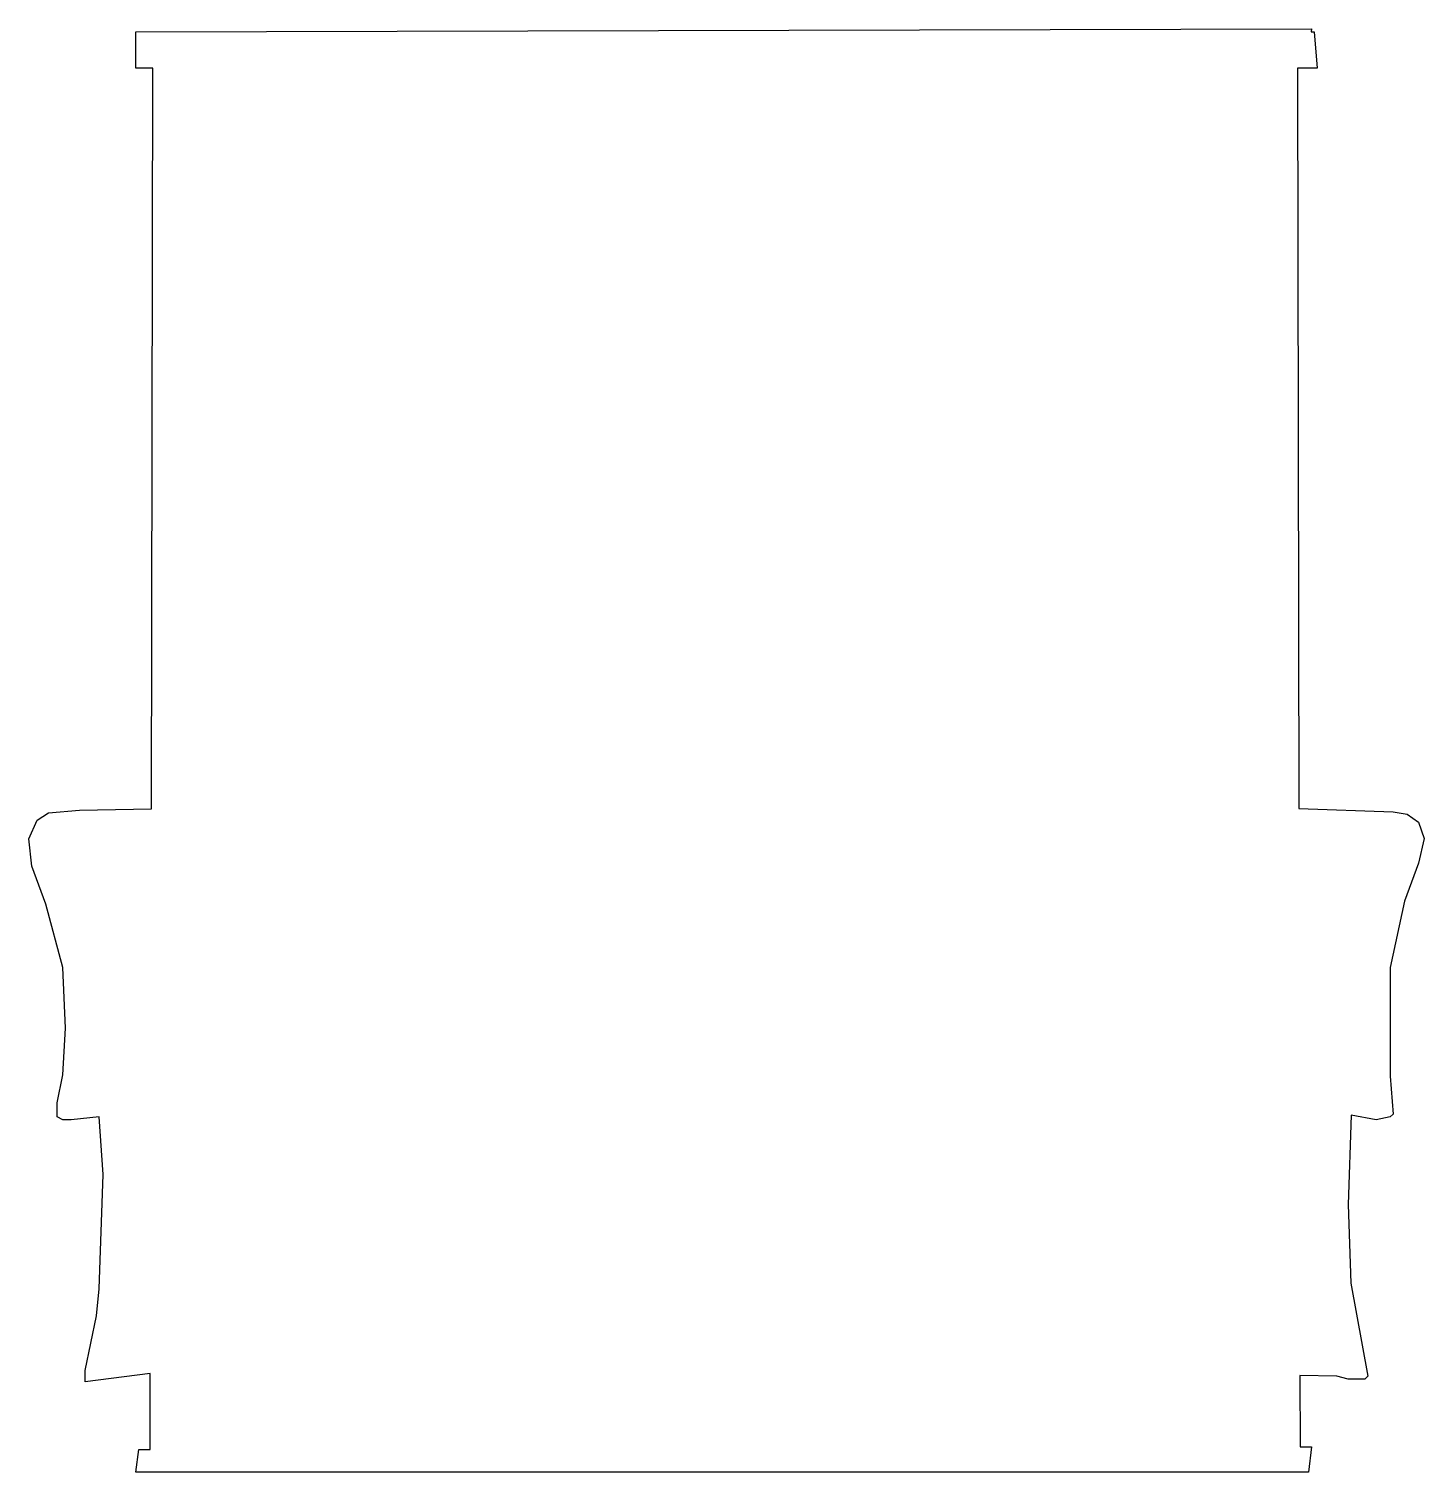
# Model space of a CAD drawing. Header units: millimetres. Extents: x -1106 to 1106, y -1144 to 1144.
import ezdxf

# ---------------------------------------------------------------- set-up
doc = ezdxf.new("R2010")
doc.units = ezdxf.units.MM
doc.layers.add('ALMOND-DRAW-PROFILE', color=7, linetype='Continuous', lineweight=25)

msp = doc.modelspace()

# ---------------------------------------------------------------- linework, layer by layer
at = {"layer": 'ALMOND-DRAW-PROFILE'}
msp.add_lwpolyline([(-1017.06, -983.53), (-999.18, -896.35), (-994.71, -853.88), (-988.71, -672.55), (-994.71, -581.18), (-1039.41, -585.65), (-1052.82, -585.65), (-1061.76, -581.18), (-1061.76, -558.82), (-1052.82, -514.12), (-1048.35, -440.35), (-1052.82, -344.24), (-1079.65, -243.65), (-1102, -183.29), (-1106.47, -140.26), (-1093.06, -110.65), (-1075.18, -98.91), (-1026, -94.44), (-912.17, -92.51), (-909.86, 1081.88), (-936.59, 1081.88), (-936.59, 1140), (927.65, 1144.47), (927.28, 1140), (932.12, 1140), (936.59, 1081.88), (905.4, 1081.88), (907.7, -92.13), (1057.29, -97.24), (1079.65, -101.15), (1097.53, -113.44), (1106.47, -139.71), (1097.53, -178.82), (1075.18, -239.18), (1052.82, -344.24), (1052.82, -516.35), (1057.29, -576.71), (1052.82, -581.18), (1030.47, -585.65), (990.5, -578.39), (985.76, -719.76), (990.24, -844.94), (1017.06, -992.47), (1012.59, -996.94), (985.76, -996.94), (967.88, -992.47), (909.47, -991.22), (909.69, -1104.28), (927.65, -1104.24), (923.18, -1144.47), (-936.59, -1144.47), (-932.12, -1108.71), (-914.17, -1108.67), (-913.93, -988), (-1017.06, -1001.41)], close=True, dxfattribs=at)

doc.saveas('drawing.dxf')
